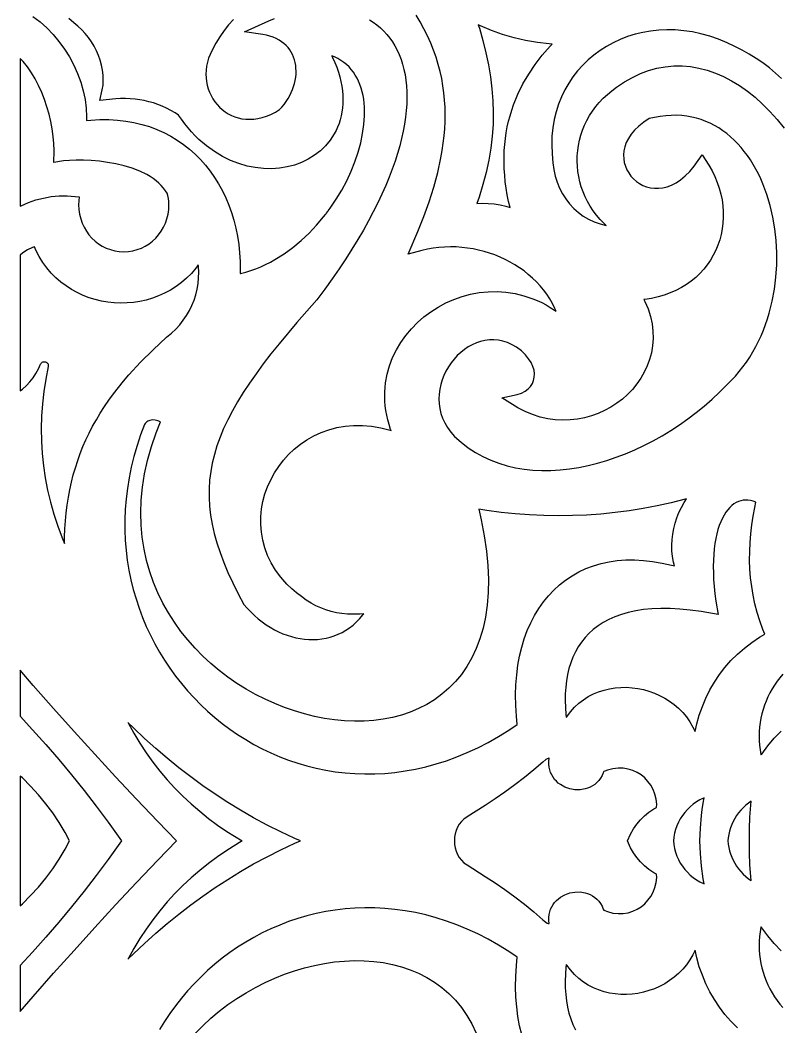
# Model space of a CAD drawing. Extents: x -375 to 375, y -1025 to 1025.
# Drawn here: x -265 to -207.8, y 155.5 to 231.2 of the extents above; entities that cross this region are included whole.
import ezdxf

# ---------------------------------------------------------------- set-up
doc = ezdxf.new("R2010")
doc.units = 0
doc.layers.add('LAYER_10', color=1, linetype='CONTINUOUS')

msp = doc.modelspace()

# ---------------------------------------------------------------- linework, layer by layer
at = {"layer": 'LAYER_10'}
for points in [[(-264.038, 231.472), (-263.505, 231.062), (-262.999, 230.607), (-262.524, 230.111), (-262.08, 229.579), (-261.672, 229.017), (-261.301, 228.427), (-260.971, 227.814), (-260.685, 227.184), (-260.444, 226.539), (-260.253, 225.885), (-260.114, 225.226), (-260.031, 224.565), (-260.007, 223.912), (-260.017, 223.64), (-259.687, 223.677), (-259.006, 223.715), (-258.341, 223.716), (-257.694, 223.679), (-257.064, 223.607), (-256.453, 223.5), (-255.86, 223.359), (-255.287, 223.185), (-254.733, 222.978), (-254.199, 222.741), (-253.686, 222.473), (-253.195, 222.176), (-252.725, 221.851), (-252.278, 221.499), (-251.853, 221.121), (-251.451, 220.718), (-251.073, 220.291), (-250.718, 219.841), (-250.388, 219.37), (-250.083, 218.878), (-249.803, 218.367), (-249.548, 217.836), (-249.319, 217.289), (-249.116, 216.724), (-248.939, 216.144), (-248.79, 215.55), (-248.667, 214.942), (-248.572, 214.322), (-248.505, 213.689), (-248.466, 213.047), (-248.455, 212.395), (-248.463, 212.134), (-248.439, 212.14), (-248.051, 212.244), (-247.669, 212.364), (-247.292, 212.501), (-246.922, 212.652), (-246.557, 212.818), (-246.198, 212.999), (-245.849, 213.192), (-245.162, 213.621), (-244.506, 214.097), (-243.879, 214.617), (-243.284, 215.177), (-242.722, 215.772), (-242.194, 216.398), (-242.058, 216.578), (-242.034, 216.614), (-242.012, 216.644), (-242.012, 216.644), (-241.883, 216.815), (-241.855, 216.847), (-241.702, 217.05), (-241.249, 217.724), (-240.834, 218.415), (-240.461, 219.119), (-240.13, 219.831), (-239.843, 220.546), (-239.602, 221.26), (-239.408, 221.967), (-239.262, 222.664), (-239.165, 223.344), (-239.12, 224.005), (-239.126, 224.639), (-239.185, 225.248), (-239.234, 225.534), (-239.296, 225.814), (-239.372, 226.084), (-239.462, 226.345), (-239.565, 226.595), (-239.682, 226.833), (-239.812, 227.06), (-239.956, 227.276), (-240.115, 227.479), (-240.287, 227.67), (-240.475, 227.849), (-240.677, 228.015), (-240.895, 228.167), (-241.129, 228.306), (-241.379, 228.431), (-241.57, 228.509), (-241.515, 228.396), (-241.351, 228.019), (-241.207, 227.647), (-241.084, 227.281), (-240.98, 226.921), (-240.896, 226.568), (-240.831, 226.22), (-240.784, 225.88), (-240.756, 225.546), (-240.745, 225.219), (-240.752, 224.9), (-240.777, 224.589), (-240.818, 224.285), (-240.875, 223.99), (-240.948, 223.703), (-241.037, 223.425), (-241.14, 223.156), (-241.258, 222.897), (-241.391, 222.643), (-241.691, 222.178), (-242.043, 221.751), (-242.439, 221.368), (-242.875, 221.031), (-243.348, 220.739), (-243.852, 220.496), (-244.384, 220.301), (-244.94, 220.156), (-245.517, 220.063), (-246.11, 220.022), (-246.715, 220.035), (-247.33, 220.103), (-247.95, 220.227), (-248.571, 220.409), (-249.189, 220.65), (-249.802, 220.952), (-250.404, 221.314), (-250.992, 221.74), (-251.56, 222.227), (-251.84, 222.499), (-252.111, 222.784), (-252.376, 223.086), (-252.634, 223.405), (-252.885, 223.741), (-253.091, 224.039), (-253.361, 224.216), (-253.677, 224.403), (-253.998, 224.571), (-254.323, 224.72), (-254.653, 224.851), (-254.986, 224.965), (-255.325, 225.061), (-255.667, 225.14), (-256.014, 225.202), (-256.366, 225.248), (-256.723, 225.277), (-257.084, 225.291), (-257.45, 225.289), (-257.818, 225.271), (-259.01, 225.143), (-258.823, 225.944), (-258.771, 226.313), (-258.751, 226.685), (-258.762, 227.059), (-258.804, 227.434), (-258.874, 227.806), (-258.973, 228.174), (-259.1, 228.537), (-259.252, 228.892), (-259.429, 229.237), (-259.631, 229.569), (-259.855, 229.888), (-260.102, 230.191), (-260.368, 230.476), (-260.654, 230.74), (-260.971, 230.994), (-261.335, 231.305)], [(-248.963, 231.249), (-249.332, 230.844), (-249.678, 230.41), (-250.001, 229.947), (-250.299, 229.455), (-250.573, 228.927), (-250.722, 228.621), (-250.839, 228.322), (-250.929, 228.023), (-250.992, 227.726), (-251.029, 227.431), (-251.042, 227.139), (-251.031, 226.852), (-250.998, 226.57), (-250.942, 226.294), (-250.866, 226.026), (-250.769, 225.767), (-250.652, 225.518), (-250.517, 225.281), (-250.364, 225.056), (-250.194, 224.844), (-250.008, 224.647), (-249.807, 224.467), (-249.592, 224.303), (-249.363, 224.158), (-249.121, 224.032), (-248.868, 223.927), (-248.603, 223.844), (-248.328, 223.783), (-248.043, 223.747), (-247.749, 223.736), (-247.445, 223.751), (-247.134, 223.795), (-246.815, 223.868), (-246.489, 223.972), (-246.156, 224.108), (-245.818, 224.279), (-245.504, 224.468), (-245.341, 224.645), (-245.169, 224.855), (-245.012, 225.071), (-244.87, 225.291), (-244.742, 225.515), (-244.629, 225.743), (-244.532, 225.972), (-244.449, 226.204), (-244.382, 226.435), (-244.329, 226.666), (-244.292, 226.897), (-244.269, 227.125), (-244.262, 227.35), (-244.27, 227.571), (-244.292, 227.788), (-244.33, 228), (-244.383, 228.206), (-244.45, 228.405), (-244.533, 228.597), (-244.63, 228.781), (-244.743, 228.957), (-244.87, 229.125), (-245.014, 229.282), (-245.173, 229.43), (-245.349, 229.568), (-245.542, 229.694), (-245.752, 229.808), (-245.98, 229.909), (-246.226, 229.996), (-246.49, 230.068), (-246.773, 230.124), (-248.137, 230.302), (-246.311, 231.152), (-245.877, 231.328)], [(-238.745, 231.22), (-238.459, 231.035), (-238.184, 230.832), (-237.923, 230.612), (-237.676, 230.375), (-237.443, 230.12), (-237.225, 229.848), (-237.023, 229.56), (-236.836, 229.255), (-236.665, 228.934), (-236.511, 228.597), (-236.375, 228.245), (-236.256, 227.876), (-236.155, 227.493), (-236.072, 227.094), (-236.008, 226.681), (-235.963, 226.253), (-235.938, 225.81), (-235.932, 225.352), (-235.946, 224.88), (-235.98, 224.394), (-236.035, 223.893), (-236.112, 223.378), (-236.21, 222.849), (-236.33, 222.306), (-236.472, 221.748), (-236.636, 221.177), (-236.824, 220.591), (-237.036, 219.992), (-237.271, 219.379), (-237.53, 218.752), (-237.815, 218.112), (-238.124, 217.457), (-238.459, 216.789), (-238.82, 216.108), (-239.207, 215.413), (-239.621, 214.705), (-240.063, 213.983), (-240.532, 213.248), (-241.029, 212.499), (-241.554, 211.738), (-242.109, 210.963), (-242.699, 210.167), (-244.198, 208.464), (-245.539, 206.863), (-246.153, 206.095), (-246.73, 205.345), (-247.27, 204.612), (-247.771, 203.894), (-248.235, 203.191), (-248.66, 202.5), (-249.047, 201.821), (-249.395, 201.152), (-249.705, 200.491), (-249.977, 199.837), (-250.21, 199.188), (-250.405, 198.542), (-250.561, 197.899), (-250.679, 197.255), (-250.758, 196.61), (-250.798, 195.962), (-250.8, 195.308), (-250.762, 194.646), (-250.686, 193.975), (-250.569, 193.294), (-250.413, 192.599), (-250.216, 191.89), (-249.979, 191.166), (-249.7, 190.423), (-249.381, 189.662), (-249.019, 188.88), (-248.615, 188.076), (-248.183, 187.274), (-247.942, 186.992), (-247.674, 186.707), (-247.397, 186.439), (-247.111, 186.189), (-246.817, 185.957), (-246.515, 185.743), (-246.208, 185.547), (-245.895, 185.369), (-245.578, 185.209), (-245.256, 185.069), (-244.932, 184.947), (-244.605, 184.845), (-244.278, 184.761), (-243.949, 184.697), (-243.621, 184.653), (-243.294, 184.629), (-242.969, 184.625), (-242.647, 184.64), (-242.328, 184.676), (-242.013, 184.733), (-241.702, 184.81), (-241.398, 184.908), (-241.099, 185.027), (-240.807, 185.167), (-240.523, 185.329), (-240.247, 185.513), (-239.979, 185.718), (-239.721, 185.947), (-239.473, 186.198), (-239.236, 186.473), (-239.174, 186.556), (-239.485, 186.534), (-239.945, 186.524), (-240.389, 186.538), (-240.816, 186.578), (-241.23, 186.643), (-241.631, 186.735), (-242.022, 186.854), (-242.403, 187), (-242.776, 187.173), (-243.142, 187.373), (-243.504, 187.6), (-243.864, 187.854), (-244.222, 188.136), (-244.583, 188.445), (-244.954, 188.789), (-245.409, 189.305), (-245.8, 189.839), (-246.13, 190.389), (-246.401, 190.953), (-246.613, 191.527), (-246.769, 192.109), (-246.869, 192.694), (-246.915, 193.28), (-246.91, 193.864), (-246.855, 194.443), (-246.751, 195.013), (-246.601, 195.572), (-246.406, 196.118), (-246.169, 196.646), (-245.89, 197.155), (-245.571, 197.642), (-245.215, 198.104), (-244.823, 198.539), (-244.396, 198.942), (-243.936, 199.313), (-243.444, 199.647), (-242.923, 199.942), (-242.375, 200.195), (-241.8, 200.404), (-241.2, 200.564), (-240.579, 200.674), (-239.937, 200.73), (-239.276, 200.73), (-238.598, 200.671), (-237.906, 200.551), (-237.201, 200.366), (-237.128, 200.34), (-237.159, 200.423), (-237.276, 200.784), (-237.375, 201.144), (-237.455, 201.502), (-237.517, 201.857), (-237.562, 202.209), (-237.59, 202.559), (-237.601, 202.906), (-237.596, 203.249), (-237.574, 203.588), (-237.537, 203.926), (-237.418, 204.578), (-237.24, 205.212), (-237.009, 205.823), (-236.726, 206.409), (-236.395, 206.968), (-236.02, 207.497), (-235.603, 207.994), (-235.148, 208.457), (-234.658, 208.884), (-234.136, 209.274), (-233.584, 209.625), (-233.007, 209.933), (-232.407, 210.198), (-231.786, 210.416), (-231.149, 210.587), (-230.497, 210.707), (-229.835, 210.775), (-229.165, 210.788), (-228.49, 210.745), (-227.813, 210.642), (-227.139, 210.478), (-226.472, 210.252), (-226.137, 210.113), (-225.808, 209.958), (-225.482, 209.787), (-225.159, 209.598), (-224.84, 209.393), (-224.728, 209.313), (-224.819, 209.523), (-225.002, 209.888), (-225.206, 210.241), (-225.43, 210.581), (-225.672, 210.908), (-225.933, 211.221), (-226.21, 211.521), (-226.503, 211.806), (-226.812, 212.078), (-227.136, 212.334), (-227.473, 212.575), (-227.822, 212.8), (-228.184, 213.009), (-228.556, 213.202), (-228.938, 213.378), (-229.329, 213.537), (-229.729, 213.679), (-230.135, 213.802), (-230.548, 213.907), (-230.966, 213.994), (-231.388, 214.062), (-231.813, 214.11), (-232.242, 214.139), (-232.671, 214.147), (-233.102, 214.136), (-233.532, 214.104), (-233.961, 214.05), (-234.387, 213.976), (-234.811, 213.88), (-235.849, 213.588), (-235.11, 215.308), (-234.665, 216.426), (-234.265, 217.539), (-233.914, 218.647), (-233.616, 219.749), (-233.376, 220.849), (-233.28, 221.394), (-233.2, 221.939), (-233.138, 222.483), (-233.093, 223.026), (-233.066, 223.568), (-233.058, 224.109), (-233.069, 224.649), (-233.1, 225.187), (-233.152, 225.725), (-233.226, 226.262), (-233.321, 226.798), (-233.438, 227.333), (-233.579, 227.868), (-233.743, 228.402), (-233.932, 228.936), (-234.146, 229.47), (-234.385, 230.003), (-234.652, 230.536), (-234.945, 231.069), (-235.236, 231.554)], [(-207.777, 226.812), (-208.23, 227.218), (-208.7, 227.604), (-209.187, 227.971), (-209.691, 228.316), (-210.212, 228.64), (-210.748, 228.942), (-211.299, 229.221), (-211.866, 229.477), (-212.528, 229.753), (-213.184, 229.982), (-213.838, 230.165), (-214.488, 230.304), (-215.132, 230.4), (-215.769, 230.454), (-216.397, 230.466), (-217.015, 230.439), (-217.622, 230.373), (-218.216, 230.27), (-218.795, 230.129), (-219.358, 229.953), (-219.904, 229.742), (-220.43, 229.497), (-220.937, 229.22), (-221.421, 228.911), (-221.881, 228.571), (-222.317, 228.202), (-222.726, 227.804), (-223.107, 227.379), (-223.459, 226.928), (-223.78, 226.45), (-224.068, 225.949), (-224.323, 225.423), (-224.542, 224.875), (-224.725, 224.304), (-224.87, 223.713), (-224.974, 223.101), (-225.037, 222.47), (-225.058, 221.821), (-225.033, 221.153), (-224.962, 220.464), (-224.893, 219.958), (-224.786, 219.475), (-224.641, 219.011), (-224.459, 218.567), (-224.242, 218.147), (-223.991, 217.751), (-223.708, 217.383), (-223.395, 217.044), (-223.052, 216.737), (-222.681, 216.465), (-222.283, 216.228), (-221.86, 216.03), (-221.412, 215.872), (-220.951, 215.759), (-221.12, 215.912), (-221.416, 216.215), (-221.689, 216.532), (-221.938, 216.861), (-222.165, 217.202), (-222.367, 217.554), (-222.547, 217.914), (-222.702, 218.283), (-222.835, 218.659), (-222.944, 219.04), (-223.029, 219.427), (-223.091, 219.816), (-223.129, 220.208), (-223.143, 220.602), (-223.134, 220.995), (-223.102, 221.388), (-223.046, 221.778), (-222.966, 222.166), (-222.863, 222.549), (-222.736, 222.926), (-222.585, 223.297), (-222.411, 223.66), (-222.214, 224.014), (-221.992, 224.358), (-221.748, 224.691), (-221.48, 225.012), (-221.188, 225.319), (-220.873, 225.611), (-220.535, 225.888), (-220.179, 226.144), (-219.596, 226.544), (-218.996, 226.89), (-218.387, 227.177), (-217.771, 227.407), (-217.148, 227.578), (-216.521, 227.693), (-215.89, 227.751), (-215.259, 227.752), (-214.628, 227.699), (-213.999, 227.591), (-213.374, 227.43), (-212.754, 227.216), (-212.14, 226.951), (-211.533, 226.635), (-210.935, 226.27), (-210.347, 225.855), (-209.771, 225.393), (-209.206, 224.883), (-208.655, 224.327), (-208.118, 223.726), (-207.596, 223.079)], [(-207.692, 182.025), (-207.913, 181.761), (-208.12, 181.488), (-208.314, 181.207), (-208.493, 180.918), (-208.659, 180.621), (-208.809, 180.317), (-208.945, 180.007), (-209.066, 179.691), (-209.171, 179.37), (-209.261, 179.044), (-209.335, 178.714), (-209.393, 178.38), (-209.435, 178.043), (-209.46, 177.704), (-209.468, 177.362), (-209.46, 177.019), (-209.434, 176.675), (-209.39, 176.33), (-209.329, 175.985), (-209.321, 175.949), (-209.274, 176.022), (-208.817, 176.64), (-208.327, 177.216), (-207.806, 177.752)], [(-227.309, 154.933), (-227.469, 155.6), (-227.596, 156.292), (-227.688, 157.01), (-227.746, 157.752), (-227.769, 158.517), (-227.756, 159.306), (-227.707, 160.116), (-227.64, 160.754), (-228.27, 161.175), (-229.05, 161.655), (-229.833, 162.095), (-230.616, 162.494), (-231.399, 162.855), (-232.181, 163.178), (-232.963, 163.462), (-233.743, 163.71), (-234.52, 163.921), (-235.295, 164.097), (-236.066, 164.237), (-236.833, 164.343), (-237.595, 164.415), (-238.352, 164.455), (-239.103, 164.461), (-239.848, 164.436), (-240.585, 164.38), (-241.315, 164.293), (-242.037, 164.176), (-242.749, 164.03), (-243.452, 163.855), (-244.144, 163.652), (-244.826, 163.422), (-245.496, 163.164), (-246.155, 162.881), (-246.8, 162.572), (-247.432, 162.238), (-248.05, 161.88), (-248.654, 161.498), (-249.242, 161.094), (-249.814, 160.666), (-250.37, 160.217), (-250.909, 159.747), (-251.43, 159.257), (-251.932, 158.746), (-252.415, 158.217), (-252.879, 157.669), (-253.322, 157.102), (-253.744, 156.519), (-254.145, 155.919), (-254.523, 155.303)], [(-207.806, 161.232), (-208.327, 161.767), (-208.817, 162.344), (-209.274, 162.961), (-209.321, 163.034), (-209.329, 162.998), (-209.39, 162.654), (-209.434, 162.309), (-209.46, 161.965), (-209.468, 161.621), (-209.46, 161.28), (-209.435, 160.94), (-209.393, 160.603), (-209.335, 160.27), (-209.261, 159.94), (-209.171, 159.614), (-209.066, 159.292), (-208.945, 158.977), (-208.809, 158.667), (-208.659, 158.363), (-208.493, 158.066), (-208.314, 157.777), (-208.12, 157.495), (-207.913, 157.223), (-207.692, 156.959)], [(-211.099, 155.448), (-211.585, 155.936), (-212.035, 156.451), (-212.45, 156.993), (-212.827, 157.559), (-213.168, 158.148), (-213.471, 158.758), (-213.737, 159.387), (-213.964, 160.033), (-214.153, 160.695), (-214.282, 161.281), (-214.446, 160.932), (-214.672, 160.541), (-214.928, 160.177), (-215.211, 159.838), (-215.518, 159.526), (-215.847, 159.241), (-216.197, 158.984), (-216.563, 158.754), (-216.945, 158.552), (-217.339, 158.379), (-217.745, 158.234), (-218.159, 158.118), (-218.58, 158.031), (-219.005, 157.975), (-219.432, 157.948), (-219.859, 157.952), (-220.285, 157.987), (-220.706, 158.053), (-221.121, 158.152), (-221.528, 158.283), (-221.923, 158.448), (-222.305, 158.646), (-222.672, 158.879), (-223.02, 159.147), (-223.348, 159.449), (-223.652, 159.787), (-223.93, 160.159), (-223.957, 160.203), (-223.982, 159.992), (-224.024, 159.461), (-224.042, 158.941), (-224.035, 158.433), (-224.004, 157.938), (-223.947, 157.456), (-223.865, 156.989), (-223.757, 156.538), (-223.623, 156.104), (-223.463, 155.688), (-223.277, 155.289)], [(-251.85, 155.009), (-251.271, 155.599), (-250.664, 156.159), (-250.034, 156.687), (-249.381, 157.184), (-248.709, 157.648), (-248.019, 158.08), (-247.313, 158.478), (-246.594, 158.842), (-245.864, 159.172), (-245.125, 159.466), (-244.379, 159.725), (-243.629, 159.947), (-242.876, 160.133), (-242.123, 160.281), (-241.372, 160.39), (-240.625, 160.461), (-239.883, 160.493), (-239.151, 160.484), (-238.428, 160.434), (-237.719, 160.342), (-237.024, 160.208), (-236.347, 160.031), (-235.689, 159.81), (-235.053, 159.544), (-234.441, 159.233), (-233.856, 158.875), (-233.3, 158.471), (-232.777, 158.019), (-232.287, 157.52), (-231.835, 156.972), (-231.422, 156.376), (-231.051, 155.731), (-230.724, 155.038)]]:
    msp.add_lwpolyline(points, dxfattribs=at)
for points in [[(-229.466, 223.355), (-229.526, 222.461), (-229.63, 221.563), (-229.78, 220.659), (-229.976, 219.747), (-230.219, 218.825), (-230.51, 217.891), (-230.681, 217.411), (-230.272, 217.428), (-229.823, 217.416), (-229.376, 217.374), (-228.932, 217.303), (-228.494, 217.202), (-228.187, 217.11), (-228.292, 217.564), (-228.392, 218.065), (-228.475, 218.559), (-228.54, 219.048), (-228.589, 219.53), (-228.621, 220.006), (-228.637, 220.476), (-228.636, 220.939), (-228.619, 221.396), (-228.586, 221.847), (-228.537, 222.292), (-228.472, 222.73), (-228.392, 223.162), (-228.297, 223.588), (-228.186, 224.008), (-228.061, 224.421), (-227.92, 224.831), (-227.598, 225.624), (-227.218, 226.394), (-226.784, 227.14), (-226.297, 227.861), (-225.76, 228.557), (-225.173, 229.23), (-225.017, 229.39), (-225.241, 229.404), (-226.132, 229.51), (-227.014, 229.666), (-227.884, 229.869), (-228.742, 230.12), (-229.584, 230.419), (-230.408, 230.764), (-230.57, 230.843), (-230.488, 230.587), (-230.223, 229.657), (-229.995, 228.738), (-229.806, 227.829), (-229.656, 226.927), (-229.545, 226.031), (-229.477, 225.138), (-229.45, 224.247)], [(-260.193, 215.627), (-260.023, 215.336), (-259.827, 215.064), (-259.608, 214.814), (-259.366, 214.586), (-259.105, 214.383), (-258.825, 214.207), (-258.529, 214.059), (-258.217, 213.94), (-257.892, 213.854), (-257.556, 213.8), (-257.209, 213.782), (-256.862, 213.8), (-256.525, 213.854), (-256.2, 213.94), (-255.889, 214.059), (-255.593, 214.207), (-255.313, 214.383), (-255.051, 214.586), (-254.81, 214.814), (-254.591, 215.064), (-254.395, 215.336), (-254.225, 215.627), (-254.082, 215.936), (-253.967, 216.26), (-253.883, 216.598), (-253.832, 216.949), (-253.814, 217.311), (-253.825, 217.553), (-253.854, 217.785), (-253.899, 218.002), (-253.95, 218.173), (-254.068, 218.364), (-254.219, 218.568), (-254.389, 218.761), (-254.576, 218.944), (-254.781, 219.118), (-255.001, 219.281), (-255.235, 219.434), (-255.48, 219.576), (-256.016, 219.836), (-256.586, 220.055), (-257.185, 220.237), (-257.801, 220.384), (-258.425, 220.498), (-259.045, 220.58), (-259.652, 220.633), (-260.234, 220.66), (-260.781, 220.662), (-261.283, 220.643), (-261.728, 220.605), (-262.465, 220.499), (-262.448, 221.382), (-262.467, 221.912), (-262.515, 222.457), (-262.591, 223.011), (-262.695, 223.57), (-262.827, 224.13), (-262.985, 224.685), (-263.169, 225.232), (-263.378, 225.765), (-263.612, 226.28), (-263.87, 226.774), (-264.15, 227.241), (-264.453, 227.676), (-264.777, 228.077), (-264.998, 228.308), (-264.998, 217.204), (-264.926, 217.242), (-264.382, 217.48), (-263.82, 217.673), (-263.243, 217.821), (-262.655, 217.923), (-262.059, 217.976), (-261.458, 217.982), (-260.572, 217.916), (-260.603, 217.31), (-260.586, 216.949), (-260.534, 216.598), (-260.45, 216.26), (-260.336, 215.936)], [(-230.714, 206.929), (-231.024, 206.791), (-231.325, 206.625), (-231.613, 206.431), (-231.888, 206.213), (-232.148, 205.971), (-232.391, 205.708), (-232.615, 205.425), (-232.818, 205.125), (-232.999, 204.81), (-233.157, 204.482), (-233.288, 204.142), (-233.393, 203.794), (-233.47, 203.439), (-233.517, 203.079), (-233.532, 202.716), (-233.516, 202.352), (-233.465, 201.988), (-233.379, 201.626), (-233.256, 201.267), (-233.094, 200.913), (-232.891, 200.566), (-232.646, 200.226), (-232.359, 199.898), (-231.862, 199.455), (-231.337, 199.052), (-230.79, 198.695), (-230.223, 198.381), (-229.638, 198.11), (-229.034, 197.882), (-228.414, 197.694), (-227.778, 197.546), (-227.129, 197.438), (-226.468, 197.368), (-225.796, 197.335), (-225.114, 197.34), (-224.424, 197.38), (-223.728, 197.456), (-223.028, 197.566), (-222.324, 197.709), (-221.618, 197.885), (-220.913, 198.092), (-220.208, 198.33), (-219.507, 198.598), (-218.811, 198.894), (-218.121, 199.218), (-217.438, 199.569), (-216.765, 199.946), (-216.103, 200.347), (-215.453, 200.773), (-214.817, 201.221), (-214.197, 201.691), (-213.593, 202.182), (-213.009, 202.693), (-212.444, 203.223), (-211.896, 203.777), (-211.564, 204.101), (-211.255, 204.431), (-210.961, 204.773), (-210.683, 205.127), (-210.419, 205.492), (-210.17, 205.868), (-209.936, 206.253), (-209.717, 206.648), (-209.512, 207.052), (-209.322, 207.463), (-209.146, 207.882), (-208.985, 208.308), (-208.838, 208.74), (-208.706, 209.175), (-208.482, 210.066), (-208.315, 210.969), (-208.202, 211.881), (-208.144, 212.797), (-208.139, 213.711), (-208.187, 214.619), (-208.287, 215.515), (-208.438, 216.393), (-208.638, 217.249), (-208.887, 218.077), (-209.185, 218.874), (-209.35, 219.256), (-209.527, 219.629), (-209.716, 219.991), (-209.916, 220.342), (-210.128, 220.681), (-210.35, 221.007), (-210.582, 221.32), (-210.826, 221.618), (-211.08, 221.902), (-211.344, 222.171), (-211.618, 222.425), (-211.903, 222.662), (-212.197, 222.882), (-212.501, 223.085), (-212.815, 223.269), (-213.139, 223.436), (-213.472, 223.583), (-213.815, 223.711), (-214.168, 223.819), (-214.53, 223.906), (-214.902, 223.972), (-215.284, 224.016), (-215.676, 224.038), (-216.078, 224.036), (-216.489, 224.01), (-216.911, 223.96), (-217.342, 223.884), (-217.739, 223.792), (-218.141, 223.528), (-218.514, 223.23), (-218.829, 222.924), (-219.087, 222.614), (-219.293, 222.301), (-219.45, 221.989), (-219.56, 221.678), (-219.628, 221.372), (-219.655, 221.07), (-219.645, 220.775), (-219.6, 220.489), (-219.521, 220.213), (-219.41, 219.95), (-219.27, 219.701), (-219.103, 219.47), (-218.909, 219.259), (-218.693, 219.071), (-218.456, 218.908), (-218.2, 218.772), (-217.927, 218.666), (-217.64, 218.592), (-217.34, 218.553), (-217.03, 218.551), (-216.71, 218.589), (-216.382, 218.669), (-216.048, 218.794), (-215.709, 218.968), (-215.367, 219.195), (-215.025, 219.477), (-214.685, 219.819), (-214.349, 220.223), (-213.76, 221.065), (-213.251, 220.282), (-213.009, 219.857), (-212.799, 219.426), (-212.618, 218.99), (-212.468, 218.552), (-212.348, 218.112), (-212.258, 217.672), (-212.197, 217.232), (-212.165, 216.795), (-212.162, 216.36), (-212.187, 215.93), (-212.24, 215.506), (-212.321, 215.089), (-212.429, 214.68), (-212.565, 214.28), (-212.727, 213.892), (-212.915, 213.515), (-213.129, 213.152), (-213.368, 212.803), (-213.633, 212.47), (-213.922, 212.154), (-214.235, 211.856), (-214.572, 211.578), (-214.932, 211.32), (-215.314, 211.085), (-215.719, 210.872), (-216.145, 210.684), (-216.593, 210.521), (-217.061, 210.385), (-217.549, 210.277), (-218.057, 210.197), (-218.121, 210.191), (-218.046, 210.048), (-217.809, 209.482), (-217.631, 208.917), (-217.512, 208.356), (-217.447, 207.801), (-217.437, 207.253), (-217.478, 206.717), (-217.567, 206.193), (-217.703, 205.684), (-217.883, 205.193), (-218.105, 204.72), (-218.365, 204.269), (-218.662, 203.84), (-218.993, 203.436), (-219.356, 203.058), (-219.748, 202.708), (-220.167, 202.388), (-220.611, 202.1), (-221.078, 201.845), (-221.565, 201.625), (-222.07, 201.442), (-222.591, 201.298), (-223.126, 201.194), (-223.672, 201.133), (-224.228, 201.117), (-224.789, 201.147), (-225.355, 201.225), (-225.923, 201.353), (-226.49, 201.534), (-227.053, 201.768), (-227.611, 202.057), (-228.803, 202.808), (-227.66, 203.041), (-227.336, 203.154), (-227.06, 203.298), (-226.831, 203.469), (-226.649, 203.661), (-226.51, 203.872), (-226.415, 204.1), (-226.361, 204.343), (-226.35, 204.601), (-226.385, 204.872), (-226.468, 205.155), (-226.602, 205.446), (-226.79, 205.74), (-227.034, 206.033), (-227.336, 206.321), (-227.695, 206.597), (-228.035, 206.794), (-228.379, 206.948), (-228.722, 207.058), (-229.063, 207.128), (-229.402, 207.159), (-229.738, 207.152), (-230.069, 207.111), (-230.395, 207.036)], [(-252.496, 208.992), (-252.28, 209.364), (-252.092, 209.749), (-251.932, 210.145), (-251.801, 210.55), (-251.699, 210.964), (-251.627, 211.384), (-251.586, 211.809), (-251.576, 212.238), (-251.597, 212.669), (-251.613, 212.795), (-251.79, 212.554), (-252.132, 212.156), (-252.496, 211.791), (-252.882, 211.459), (-253.286, 211.16), (-253.707, 210.893), (-254.142, 210.659), (-254.591, 210.457), (-255.05, 210.288), (-255.518, 210.151), (-255.993, 210.045), (-256.473, 209.971), (-256.956, 209.929), (-257.441, 209.918), (-257.924, 209.938), (-258.406, 209.989), (-258.883, 210.071), (-259.354, 210.184), (-259.817, 210.327), (-260.27, 210.501), (-260.712, 210.706), (-261.139, 210.941), (-261.551, 211.206), (-261.945, 211.501), (-262.32, 211.827), (-262.673, 212.183), (-263.002, 212.568), (-263.305, 212.983), (-263.58, 213.427), (-263.826, 213.9), (-263.927, 214.138), (-264.082, 214.089), (-264.45, 213.918), (-264.788, 213.704), (-264.998, 213.529), (-264.998, 203.317), (-264.817, 203.46), (-264.531, 203.724), (-264.267, 204.009), (-264.027, 204.312), (-263.813, 204.633), (-263.624, 204.971), (-263.458, 205.334), (-263.426, 205.391), (-263.388, 205.436), (-263.344, 205.47), (-263.296, 205.494), (-263.245, 205.508), (-263.193, 205.513), (-263.141, 205.509), (-263.091, 205.496), (-263.043, 205.476), (-262.999, 205.447), (-262.96, 205.412), (-262.927, 205.369), (-262.903, 205.321), (-262.888, 205.266), (-262.883, 205.206), (-262.89, 205.142), (-263.077, 204.21), (-263.221, 203.281), (-263.326, 202.35), (-263.39, 201.417), (-263.414, 200.485), (-263.397, 199.553), (-263.341, 198.623), (-263.246, 197.697), (-263.111, 196.775), (-262.936, 195.86), (-262.722, 194.951), (-262.469, 194.05), (-262.177, 193.159), (-261.847, 192.278), (-261.662, 191.844), (-261.654, 192.328), (-261.629, 192.947), (-261.588, 193.556), (-261.531, 194.154), (-261.458, 194.742), (-261.369, 195.32), (-261.263, 195.889), (-261.141, 196.449), (-261.002, 197.001), (-260.846, 197.544), (-260.673, 198.08), (-260.483, 198.609), (-260.276, 199.13), (-260.051, 199.645), (-259.809, 200.154), (-259.549, 200.658), (-259.272, 201.156), (-258.976, 201.649), (-258.662, 202.138), (-258.331, 202.623), (-257.981, 203.104), (-257.613, 203.583), (-257.226, 204.059), (-256.82, 204.534), (-255.955, 205.476), (-255.013, 206.416), (-253.991, 207.36), (-253.628, 207.659), (-253.306, 207.966), (-253.009, 208.291), (-252.739, 208.633)], [(-255.817, 192.32), (-255.899, 193.23), (-255.925, 194.162), (-255.892, 195.116), (-255.798, 196.09), (-255.642, 197.084), (-255.421, 198.097), (-255.132, 199.128), (-254.775, 200.176), (-254.446, 200.994), (-254.64, 201.077), (-254.847, 201.126), (-255.047, 201.136), (-255.241, 201.106), (-255.319, 201.08), (-255.397, 201.042), (-255.47, 200.995), (-255.537, 200.937), (-255.599, 200.869), (-255.645, 200.802), (-255.942, 200.018), (-256.213, 199.207), (-256.447, 198.399), (-256.647, 197.594), (-256.811, 196.793), (-256.941, 195.995), (-257.037, 195.203), (-257.1, 194.416), (-257.131, 193.635), (-257.13, 192.861), (-257.098, 192.094), (-257.036, 191.334), (-256.944, 190.584), (-256.823, 189.842), (-256.673, 189.11), (-256.496, 188.389), (-256.291, 187.679), (-256.059, 186.98), (-255.801, 186.293), (-255.518, 185.619), (-255.211, 184.959), (-254.879, 184.312), (-254.523, 183.681), (-254.145, 183.065), (-253.744, 182.465), (-253.322, 181.881), (-252.879, 181.315), (-252.415, 180.767), (-251.932, 180.237), (-251.43, 179.727), (-250.909, 179.236), (-250.37, 178.766), (-249.814, 178.317), (-249.242, 177.89), (-248.654, 177.485), (-248.05, 177.103), (-247.432, 176.745), (-246.8, 176.411), (-246.155, 176.103), (-245.496, 175.819), (-244.826, 175.562), (-244.144, 175.332), (-243.452, 175.129), (-242.749, 174.954), (-242.037, 174.808), (-241.315, 174.691), (-240.585, 174.604), (-239.848, 174.548), (-239.103, 174.522), (-238.352, 174.529), (-237.595, 174.568), (-236.833, 174.64), (-236.066, 174.746), (-235.295, 174.887), (-234.52, 175.062), (-233.743, 175.274), (-232.963, 175.521), (-232.181, 175.806), (-231.399, 176.128), (-230.616, 176.489), (-229.833, 176.889), (-229.05, 177.329), (-228.27, 177.809), (-227.64, 178.23), (-227.707, 178.868), (-227.756, 179.678), (-227.769, 180.466), (-227.746, 181.232), (-227.688, 181.974), (-227.596, 182.691), (-227.469, 183.384), (-227.309, 184.05), (-227.116, 184.69), (-226.891, 185.303), (-226.634, 185.886), (-226.347, 186.441), (-226.029, 186.965), (-225.681, 187.458), (-225.304, 187.919), (-224.9, 188.347), (-224.467, 188.741), (-224.009, 189.1), (-223.524, 189.423), (-223.015, 189.709), (-222.482, 189.957), (-221.926, 190.167), (-221.348, 190.338), (-220.75, 190.469), (-220.131, 190.559), (-219.493, 190.608), (-218.837, 190.616), (-218.163, 190.581), (-217.472, 190.503), (-216.765, 190.381), (-216.043, 190.215), (-215.84, 190.157), (-215.908, 190.443), (-215.978, 190.866), (-216.018, 191.291), (-216.028, 191.716), (-216.01, 192.139), (-215.963, 192.559), (-215.887, 192.974), (-215.783, 193.384), (-215.652, 193.787), (-215.493, 194.181), (-215.307, 194.565), (-215.094, 194.938), (-214.918, 195.203), (-215.032, 195.171), (-216.074, 194.909), (-217.123, 194.678), (-218.177, 194.479), (-219.236, 194.31), (-220.299, 194.172), (-221.365, 194.065), (-222.434, 193.989), (-223.505, 193.944), (-224.577, 193.931), (-225.649, 193.948), (-226.721, 193.997), (-227.792, 194.077), (-228.861, 194.188), (-229.928, 194.33), (-230.54, 194.43), (-230.351, 193.632), (-230.122, 192.432), (-229.957, 191.284), (-229.854, 190.189), (-229.812, 189.146), (-229.829, 188.154), (-229.903, 187.213), (-230.031, 186.322), (-230.212, 185.48), (-230.444, 184.689), (-230.724, 183.946), (-231.051, 183.252), (-231.422, 182.608), (-231.835, 182.012), (-232.287, 181.464), (-232.777, 180.964), (-233.3, 180.513), (-233.856, 180.108), (-234.441, 179.751), (-235.053, 179.439), (-235.689, 179.173), (-236.347, 178.952), (-237.024, 178.775), (-237.719, 178.641), (-238.428, 178.55), (-239.151, 178.5), (-239.883, 178.491), (-240.625, 178.522), (-241.372, 178.593), (-242.123, 178.703), (-242.876, 178.851), (-243.629, 179.036), (-244.379, 179.259), (-245.125, 179.517), (-245.864, 179.812), (-246.594, 180.142), (-247.313, 180.506), (-248.019, 180.904), (-248.709, 181.335), (-249.381, 181.8), (-250.034, 182.296), (-250.664, 182.825), (-251.271, 183.384), (-251.85, 183.974), (-252.401, 184.595), (-252.92, 185.244), (-253.406, 185.923), (-253.857, 186.63), (-254.269, 187.365), (-254.642, 188.127), (-254.971, 188.915), (-255.256, 189.729), (-255.493, 190.569), (-255.681, 191.432)], [(-220.309, 186.346), (-220.762, 186.143), (-221.182, 185.916), (-221.571, 185.664), (-221.928, 185.389), (-222.255, 185.092), (-222.553, 184.773), (-222.822, 184.434), (-223.063, 184.074), (-223.277, 183.694), (-223.463, 183.296), (-223.623, 182.879), (-223.757, 182.445), (-223.865, 181.994), (-223.947, 181.528), (-224.004, 181.046), (-224.035, 180.551), (-224.042, 180.042), (-224.024, 179.522), (-223.982, 178.992), (-223.957, 178.781), (-223.93, 178.824), (-223.652, 179.197), (-223.348, 179.535), (-223.02, 179.837), (-222.672, 180.104), (-222.305, 180.337), (-221.923, 180.536), (-221.528, 180.7), (-221.121, 180.832), (-220.706, 180.93), (-220.285, 180.997), (-219.859, 181.032), (-219.432, 181.036), (-219.005, 181.009), (-218.58, 180.952), (-218.159, 180.866), (-217.745, 180.75), (-217.339, 180.605), (-216.945, 180.431), (-216.563, 180.23), (-216.197, 180), (-215.847, 179.742), (-215.518, 179.457), (-215.211, 179.146), (-214.928, 178.807), (-214.672, 178.442), (-214.446, 178.052), (-214.282, 177.703), (-214.153, 178.288), (-213.964, 178.95), (-213.737, 179.596), (-213.471, 180.225), (-213.168, 180.835), (-212.827, 181.424), (-212.45, 181.99), (-212.035, 182.532), (-211.585, 183.048), (-211.099, 183.535), (-210.577, 183.992), (-210.021, 184.418), (-209.431, 184.81), (-209.051, 185.027), (-209.201, 185.392), (-209.426, 186.025), (-209.621, 186.665), (-209.785, 187.31), (-209.921, 187.959), (-210.027, 188.613), (-210.106, 189.271), (-210.157, 189.931), (-210.181, 190.593), (-210.179, 191.256), (-210.152, 191.919), (-210.1, 192.582), (-210.024, 193.245), (-209.925, 193.906), (-209.802, 194.564), (-209.713, 194.967), (-209.915, 195.037), (-210.115, 195.085), (-210.308, 195.111), (-210.496, 195.115), (-210.678, 195.098), (-210.855, 195.061), (-211.027, 195.003), (-211.195, 194.924), (-211.358, 194.824), (-211.518, 194.701), (-211.673, 194.557), (-211.822, 194.389), (-211.965, 194.198), (-212.102, 193.984), (-212.23, 193.746), (-212.35, 193.485), (-212.46, 193.201), (-212.561, 192.894), (-212.65, 192.564), (-212.727, 192.212), (-212.792, 191.838), (-212.844, 191.441), (-212.882, 191.023), (-212.906, 190.584), (-212.915, 190.123), (-212.909, 189.642), (-212.886, 189.14), (-212.848, 188.618), (-212.791, 188.076), (-212.718, 187.513), (-212.557, 186.5), (-213.832, 186.728), (-214.647, 186.842), (-215.423, 186.919), (-216.161, 186.96), (-216.862, 186.967), (-217.526, 186.94), (-218.154, 186.881), (-218.745, 186.791), (-219.301, 186.671), (-219.822, 186.522)], [(-264.998, 178.863), (-264.062, 177.852), (-263.063, 176.734), (-262.084, 175.598), (-261.128, 174.445), (-260.192, 173.276), (-259.279, 172.09), (-258.388, 170.889), (-257.391, 169.492), (-258.388, 168.095), (-259.279, 166.893), (-260.192, 165.708), (-261.128, 164.538), (-262.084, 163.386), (-263.063, 162.25), (-264.062, 161.131), (-264.998, 160.121), (-264.998, 156.662), (-264.014, 157.799), (-262.489, 159.536), (-260.949, 161.261), (-259.396, 162.974), (-257.829, 164.676), (-256.248, 166.365), (-254.654, 168.043), (-253.255, 169.492), (-254.654, 170.94), (-256.248, 172.618), (-257.829, 174.308), (-259.396, 176.009), (-260.949, 177.723), (-262.489, 179.448), (-264.014, 181.184), (-264.998, 182.322)], [(-255.652, 161.783), (-254.805, 162.542), (-253.944, 163.278), (-253.07, 163.991), (-252.179, 164.679), (-251.272, 165.344), (-250.348, 165.985), (-249.404, 166.601), (-248.44, 167.193), (-247.455, 167.76), (-246.448, 168.302), (-245.417, 168.82), (-244.362, 169.311), (-243.944, 169.492), (-244.362, 169.672), (-245.417, 170.164), (-246.448, 170.681), (-247.455, 171.223), (-248.44, 171.791), (-249.404, 172.382), (-250.348, 172.999), (-251.272, 173.64), (-252.179, 174.304), (-253.07, 174.993), (-253.944, 175.705), (-254.805, 176.441), (-255.652, 177.2), (-256.488, 177.983), (-256.9, 178.386), (-256.885, 178.356), (-256.465, 177.588), (-256.015, 176.842), (-255.538, 176.119), (-255.034, 175.418), (-254.504, 174.74), (-253.949, 174.086), (-253.37, 173.455), (-252.769, 172.85), (-252.146, 172.269), (-251.502, 171.714), (-250.839, 171.185), (-250.156, 170.682), (-249.457, 170.206), (-248.315, 169.492), (-249.457, 168.777), (-250.156, 168.302), (-250.839, 167.799), (-251.502, 167.27), (-252.146, 166.715), (-252.769, 166.134), (-253.37, 165.528), (-253.949, 164.898), (-254.504, 164.244), (-255.034, 163.566), (-255.538, 162.865), (-256.015, 162.141), (-256.465, 161.395), (-256.885, 160.628), (-256.9, 160.598), (-256.488, 161.001)], [(-232.354, 169.224), (-232.312, 168.963), (-232.24, 168.708), (-232.137, 168.465), (-232.005, 168.239), (-231.844, 168.032), (-231.652, 167.848), (-231.419, 167.683), (-230.044, 166.825), (-229.311, 166.339), (-228.569, 165.825), (-227.827, 165.287), (-227.097, 164.728), (-226.39, 164.153), (-225.716, 163.566), (-225.598, 163.454), (-225.498, 163.374), (-225.407, 163.318), (-225.33, 163.287), (-225.269, 163.276), (-225.239, 163.279), (-225.267, 163.505), (-225.272, 163.731), (-225.251, 163.948), (-225.208, 164.156), (-225.143, 164.353), (-225.058, 164.538), (-224.955, 164.71), (-224.837, 164.868), (-224.699, 165.018), (-224.403, 165.259), (-224.064, 165.447), (-223.699, 165.576), (-223.317, 165.645), (-222.928, 165.651), (-222.549, 165.59), (-222.354, 165.53), (-222.171, 165.454), (-221.994, 165.358), (-221.826, 165.243), (-221.668, 165.107), (-221.522, 164.952), (-221.391, 164.777), (-221.276, 164.583), (-221.178, 164.369), (-221.151, 164.288), (-220.855, 164.171), (-220.453, 164.07), (-220.061, 164.026), (-219.681, 164.034), (-219.316, 164.093), (-218.97, 164.198), (-218.644, 164.347), (-218.342, 164.536), (-218.066, 164.762), (-217.822, 165.023), (-217.611, 165.316), (-217.436, 165.637), (-217.302, 165.983), (-217.212, 166.352), (-217.168, 166.742), (-217.172, 166.984), (-217.385, 167.094), (-217.749, 167.332), (-218.086, 167.604), (-218.393, 167.908), (-218.67, 168.239), (-218.915, 168.597), (-219.125, 168.978), (-219.348, 169.492), (-219.125, 170.005), (-218.915, 170.386), (-218.67, 170.744), (-218.393, 171.076), (-218.086, 171.379), (-217.749, 171.651), (-217.385, 171.889), (-217.172, 172), (-217.168, 172.242), (-217.212, 172.631), (-217.302, 173.001), (-217.436, 173.347), (-217.611, 173.668), (-217.822, 173.96), (-218.066, 174.221), (-218.342, 174.448), (-218.644, 174.637), (-218.97, 174.785), (-219.316, 174.89), (-219.681, 174.949), (-220.061, 174.958), (-220.453, 174.914), (-220.859, 174.812), (-221.059, 174.741), (-221.149, 174.702), (-221.178, 174.614), (-221.276, 174.401), (-221.391, 174.207), (-221.522, 174.031), (-221.668, 173.876), (-221.826, 173.741), (-221.994, 173.625), (-222.171, 173.53), (-222.354, 173.453), (-222.549, 173.394), (-222.928, 173.333), (-223.317, 173.338), (-223.699, 173.407), (-224.064, 173.537), (-224.397, 173.721), (-224.558, 173.841), (-224.704, 173.971), (-224.837, 174.116), (-224.955, 174.274), (-225.058, 174.446), (-225.143, 174.631), (-225.208, 174.828), (-225.251, 175.036), (-225.272, 175.253), (-225.267, 175.478), (-225.239, 175.704), (-225.269, 175.707), (-225.33, 175.697), (-225.407, 175.665), (-225.492, 175.613), (-225.721, 175.413), (-226.39, 174.83), (-227.097, 174.256), (-227.827, 173.697), (-228.569, 173.159), (-229.311, 172.645), (-230.044, 172.159), (-231.419, 171.301), (-231.652, 171.136), (-231.844, 170.952), (-232.005, 170.745), (-232.137, 170.518), (-232.24, 170.275), (-232.312, 170.021), (-232.354, 169.76), (-232.365, 169.492)], [(-264.998, 164.617), (-264.833, 164.763), (-264.208, 165.378), (-263.617, 166.022), (-263.061, 166.694), (-262.541, 167.392), (-262.059, 168.115), (-261.615, 168.862), (-261.283, 169.492), (-261.615, 170.122), (-262.059, 170.868), (-262.541, 171.591), (-263.061, 172.289), (-263.617, 172.961), (-264.208, 173.605), (-264.833, 174.22), (-264.998, 174.367), (-264.998, 169.492)], [(-213.926, 166.416), (-213.661, 166.284), (-213.593, 166.256), (-213.67, 166.651), (-213.806, 167.593), (-213.885, 168.54), (-213.919, 169.492), (-213.885, 170.443), (-213.806, 171.388), (-213.746, 171.863), (-213.67, 172.335), (-213.593, 172.727), (-213.661, 172.7), (-213.926, 172.568), (-214.18, 172.416), (-214.421, 172.246), (-214.648, 172.058), (-214.86, 171.854), (-215.056, 171.635), (-215.234, 171.401), (-215.395, 171.155), (-215.536, 170.897), (-215.657, 170.629), (-215.756, 170.351), (-215.834, 170.065), (-215.888, 169.772), (-215.916, 169.492), (-215.888, 169.211), (-215.834, 168.918), (-215.756, 168.632), (-215.657, 168.355), (-215.536, 168.086), (-215.395, 167.829), (-215.234, 167.582), (-215.056, 167.349), (-214.86, 167.13), (-214.648, 166.925), (-214.421, 166.738), (-214.18, 166.567)], [(-210.065, 172.474), (-210.266, 172.333), (-210.472, 172.166), (-210.666, 171.988), (-210.845, 171.799), (-211.011, 171.599), (-211.163, 171.39), (-211.3, 171.173), (-211.422, 170.948), (-211.528, 170.716), (-211.619, 170.477), (-211.693, 170.233), (-211.751, 169.984), (-211.792, 169.73), (-211.814, 169.492), (-211.792, 169.253), (-211.751, 169), (-211.693, 168.751), (-211.619, 168.507), (-211.528, 168.268), (-211.422, 168.036), (-211.3, 167.81), (-211.163, 167.593), (-211.011, 167.384), (-210.845, 167.185), (-210.666, 166.996), (-210.472, 166.818), (-210.266, 166.651), (-210.065, 166.51), (-210.098, 166.803), (-210.165, 167.7), (-210.199, 168.598), (-210.2, 169.492), (-210.199, 170.386), (-210.165, 171.284), (-210.098, 172.181)]]:
    msp.add_lwpolyline(points, close=True, dxfattribs=at)

doc.saveas('drawing.dxf')
